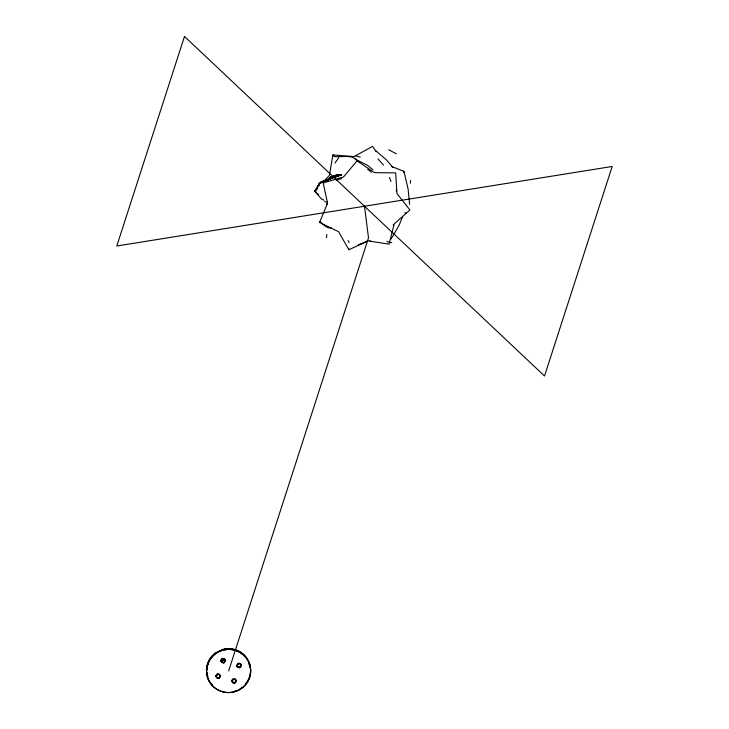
<?xml version="1.0" encoding="UTF-8"?>
<svg xmlns="http://www.w3.org/2000/svg" width="729" height="729" viewBox="0 0 729 729"><rect width="100%" height="100%" fill="white"/><g stroke="black" fill="none" stroke-linecap="round" stroke-linejoin="round"><path stroke-width="1.09" d="M221.179 660.128C225.78 669.814 226.163 652.054 221.388 661.23L221.224 660.802M206.954 669.887C207.109 663.472 210.271 657.239 215.419 653.394L215.173 652.938L215.237 653.412A22.061 21.569 -7.2 0 1 221.871 650.004L221.816 649.53M376.246 151.76L372.574 146.383L354.03 156.589L332.889 154.922L329.408 175.416L323.931 181.093M348.936 248.935L348.89 249.719L368.163 240.916L389.113 244.16L394.179 223.976L409.926 209.97L396.968 193.595L395.656 172.882L374.442 172.655L357.064 160.836C353.383 155.195 345.027 156.626 339.085 156.699M402.444 216.987L399.319 224.778L394.353 233.581M228.633 670.99L368.5 237.909L364.5 206.234M403.556 172.6L403.957 171.361L391.692 166.513M329.636 179.124L334.155 175.862L328.615 179.58C332.005 176.564 336.926 173.766 341.682 174.796L321.434 181.794L318.755 184.091L315.074 191.654L321.908 199.464M348.89 249.719L338.52 231.658L319.557 222.445L327.567 203.181L323.12 182.514L321.635 181.721M390.917 239.094L393.815 234.446M232.223 679.847L233.08 679M357.064 160.836L343.55 176.919L323.193 182.897M315.11 191.636L314.8 190.551L316.623 188.656M328.096 179.343L330.547 177.038L332.907 176.372M327.312 180.072L330.547 177.038M327.011 180.783L331.221 176.965L327.066 180.628M328.615 179.507L332.059 176.7M328.706 179.735L333.235 176.236M326.993 201.787L326.811 204.475M331.422 227.867C328.159 228.806 324.469 225.753 322.027 223.448M316.085 188.893L317.89 187.59M219.42 677.341L217.524 677.733A1.941 1.905 -7.2 0 1 216.395 674.999A1.941 1.905 -7.2 0 1 217.206 674.17L217.57 674.024M327.868 180.3L335.376 175.407L325.845 181.157M220.741 661.121L224.113 658.387L220.65 661.167M367.006 240.953L366.313 241.372M326 181.239L336.762 174.987L324.915 181.357M365.84 241.645L364.846 242.174M326.036 180.92L338.01 174.705L324.952 180.983M364.464 242.365L361.238 243.741M325.043 181.084L339.331 174.55L319.849 182.897L340.571 174.568L320.778 182.15L341.682 174.796M360.964 243.851L359.725 244.288M358.896 244.561L358.358 244.744M249.837 666.917L249.054 663.618L249.537 663.49A22.061 21.569 -7.2 0 1 245.299 684.075M222.053 649.986C230.41 647.297 240.215 650.186 245.609 657.148L246.092 657.02A22.061 21.569 -7.2 0 0 221.826 649.639L222.053 649.986A21.542 21.059 -7.2 0 1 245.609 657.148L246.138 657.376A22.061 21.569 -7.2 0 1 249.582 663.846L249.528 663.381M338.739 156.717L334.329 156.562L332.889 154.922M357.593 160.316L367.562 165.365L373.02 169.839M356.991 159.979L356.062 159.396M319.967 221.397L319.557 222.445M355.925 159.296L355.406 158.886M235.157 679.127C238.301 681.651 232.004 684.586 232.013 680.594M375.635 150.584L386.525 160.006L393.068 167.588M236.333 666.342L237.7 667.573M321.844 223.274L321.307 222.719M314.8 190.551L316.568 192.465M317.461 193.431L318.345 194.388M322.783 199.181L323.667 200.147M324.56 201.104L325.444 202.061M223.502 660.1L222.618 658.588M223.284 659.836L222.518 658.26M396.212 190.078L396.485 191.153M403.957 171.361L408.149 189.267L409.616 204.357M241.846 687.155L241.91 687.629A22.061 21.569 -7.2 0 1 239.832 689.005M235.212 690.563L235.267 691.037M210.945 683.191L211 683.656A22.061 21.569 -7.2 0 1 207.555 677.186L207.965 676.476L207.51 676.831A22.061 21.569 -7.2 0 1 215.192 653.047L215.419 653.394A21.542 21.059 -7.2 0 0 207 669.149M367.644 169.392A79.589 16.065 10.2 0 1 371.389 172.299M360.235 157.063A79.589 15.874 -15.9 0 1 356.034 155.906M377.914 158.904A72.089 10.598 39.3 0 1 383.572 165.191M396.357 153.755A72.089 11.154 19.3 0 1 388.721 149.709M389.496 177.466A84.755 5.285 65.9 0 1 390.926 181.512M410.646 180.355A73.565 3.472 -84.7 0 1 410.272 183.271M393.56 224.869A84.755 12.202 -55 0 1 393.204 224.714M391.646 242.593A72.089 14.316 -27.8 0 1 386.871 241.326M404.859 212.95A72.089 14.206 -47.9 0 1 405.907 212.832M370.232 240.871A79.589 16.649 1.6 0 1 369.949 240.606M349.136 242.566A75.679 8.602 50.9 0 1 347.97 240.579M326.464 237.654A73.565 3.426 -84.7 0 1 326.847 234.528M336.279 180.191A75.679 13.559 -39.7 0 1 341.673 178.66M338.584 157.892A75.679 7.718 -61.6 0 1 334.93 163.059M223.703 660.292A4.483 4.383 -7.2 0 1 222.6 658.497M214.508 687.602A21.879 21.387 -7.2 0 0 230.528 692.468A21.879 21.387 -7.2 0 0 238.793 690.081M212.722 685.296A22.061 21.569 -7.2 0 1 210.954 683.301M226.728 649.503A21.879 21.387 -7.2 0 1 250.448 668.876M224.095 658.615A1.987 1.941 -7.2 0 1 224.623 661.604A1.987 1.941 -7.2 0 1 221.525 661.467A1.987 1.941 -7.2 0 1 222.363 658.542M235.03 679.054A1.987 1.941 -7.2 0 1 235.449 682.025A1.987 1.941 -7.2 0 1 232.387 681.843A1.987 1.941 -7.2 0 1 233.189 678.945M239.932 666.871A1.941 1.905 -7.1 0 0 240.761 666.078A1.941 1.905 -7.2 0 0 240.57 663.955A1.941 1.905 -7.2 0 0 239.622 663.299M207.473 674.662A21.542 21.059 -7.2 0 1 207.145 672.803M249.054 663.618A21.542 21.059 -7.2 0 1 249.546 665.44M221.252 659.745A1.941 1.905 -7.2 0 1 222.208 658.624M238.839 690.026A21.879 21.387 -7.2 0 0 249.655 677.378A21.879 21.387 -7.2 0 0 250.603 669.012M226.619 649.594A21.879 21.387 -7.2 0 0 207.601 664.593A21.879 21.387 -7.2 0 0 209.05 681.041A21.879 21.387 -7.2 0 0 214.435 687.584M216.212 676.084C219.912 684.148 222.099 669.34 216.212 676.084M232.095 680.913C235.795 688.978 237.973 674.17 232.095 680.913M237.116 665.349C240.816 673.414 243.003 658.615 237.116 665.349M184.483 36.45L116.804 246.001L612.196 166.467L544.517 376.018L184.483 36.45M317.407 188.601L315.684 190.005L317.425 188.638M319.174 185.184L317.27 186.332L319.211 185.202M320.933 182.915L318.919 183.881L320.96 182.952M217.26 689.534A22.061 21.569 -7.2 0 0 250.685 671.254A22.061 21.569 -7.2 0 0 217.953 652.173A22.061 21.569 -7.2 0 0 217.26 689.534M222.309 662.533A1.987 1.941 -7.2 0 0 225.179 660.674A1.987 1.941 -7.2 0 0 222.117 659.18A1.987 1.941 -7.2 0 0 222.309 662.533M217.278 677.642A1.987 1.941 -7.2 0 0 220.094 675.71A1.987 1.941 -7.2 0 0 216.987 674.298A1.987 1.941 -7.2 0 0 217.278 677.642M217.288 678.088A1.987 1.941 -7.2 0 0 220.158 676.239A1.987 1.941 -7.2 0 0 217.096 674.735A1.987 1.941 -7.2 0 0 217.288 678.088M238.101 666.871A1.987 1.941 -7.2 0 0 240.998 665.067A1.987 1.941 -7.2 0 0 237.964 663.518A1.987 1.941 -7.2 0 0 238.101 666.871M238.237 667.381A1.987 1.941 -7.2 0 0 241.053 665.449A1.987 1.941 -7.2 0 0 237.946 664.037A1.987 1.941 -7.2 0 0 238.237 667.381M233.162 682.918A1.987 1.941 -7.2 0 0 236.032 681.059A1.987 1.941 -7.2 0 0 232.97 679.565A1.987 1.941 -7.2 0 0 233.162 682.918"/></g></svg>
